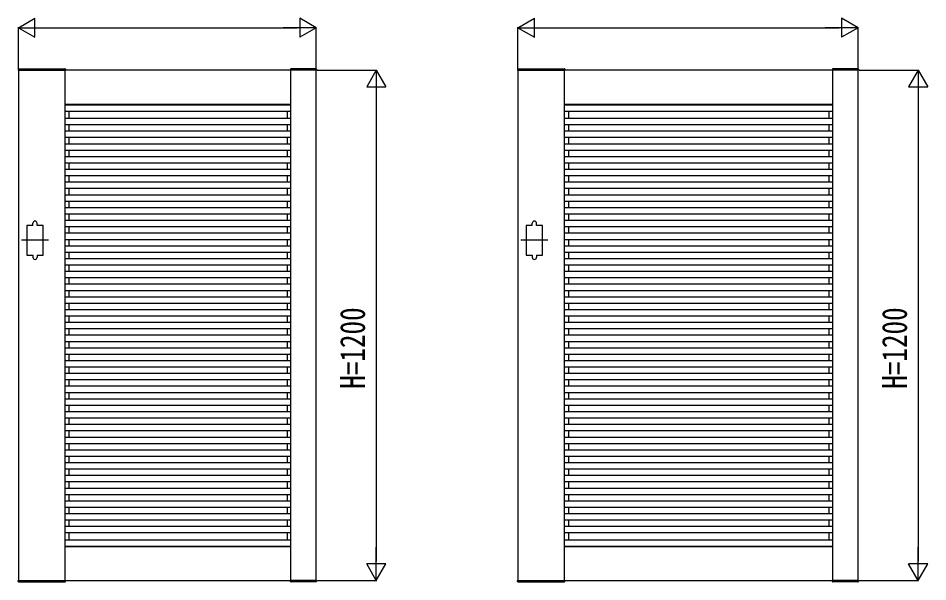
# Model space of a CAD drawing. Units: millimetres, scale not verified. Extents: x -8410 to 8410, y -5940 to 5940.
# Drawn here: x -2405 to -268, y 942 to 2268 of the extents above; entities that cross this region are included whole.
import ezdxf
from ezdxf.enums import TextEntityAlignment as Align

# ---------------------------------------------------------------- set-up
doc = ezdxf.new("R2010")
doc.units = ezdxf.units.MM
doc.header["$LTSCALE"] = 30
for name, color, linetype in [('0-2_YKK_11', 7, 'Continuous'), ('0-3_YKK_A1', 4, 'Continuous'), ('0-4_YKK_D', 6, 'Continuous')]:
    doc.layers.add(name, color=color, linetype=linetype)
doc.styles.add('ＭＳ ゴシック', font='')
doc.styles.get('ＭＳ ゴシック').set_extended_font_data('MS Gothic')

msp = doc.modelspace()

# ---------------------------------------------------------------- linework, layer by layer
at = {"layer": '0-2_YKK_11'}
for p, q in [((-2294.84, 945.23), (-2294.84, 2145.23)), ((-1764.84, 945.23), (-1764.84, 2145.23)), ((-1121.35, 945.23), (-1121.35, 2145.23)), ((-491.35, 945.23), (-491.35, 2145.23)), ((-2294.84, 2065.23), (-1764.84, 2065.23)), ((-1121.35, 2065.23), (-491.35, 2065.23)), ((-2294.84, 1025.23), (-1764.84, 1025.23)), ((-1121.35, 1025.23), (-491.35, 1025.23))]:
    msp.add_line(p, q, dxfattribs=at)
for points in [[(-2404.84, 2145.23), (-2404.84, 945.23), (-1704.84, 945.23), (-1704.84, 2145.23)], [(-1231.35, 2145.23), (-1231.35, 945.23), (-431.35, 945.23), (-431.35, 2145.23)]]:
    msp.add_lwpolyline(points, close=True, dxfattribs=at)
at = {"layer": '0-3_YKK_A1'}
for p, q in [((-2405.21, 2147.79), (-2405.34, 2145.24)), ((-2405.34, 2145.23), (-2294.34, 2145.23)), ((-2404.21, 2148.73), (-2295.48, 2148.73)), ((-2294.48, 2147.79), (-2294.34, 2145.23)), ((-1765.21, 2147.79), (-1765.34, 2145.23)), ((-1704.34, 2145.23), (-1765.34, 2145.23)), ((-1705.48, 2148.73), (-1764.21, 2148.73)), ((-1704.48, 2147.79), (-1704.34, 2145.24)), ((-1231.71, 2147.79), (-1231.85, 2145.24)), ((-1231.85, 2145.23), (-1120.85, 2145.23)), ((-1230.71, 2148.73), (-1121.98, 2148.73)), ((-1120.98, 2147.79), (-1120.85, 2145.23)), ((-491.71, 2147.79), (-491.85, 2145.23)), ((-430.85, 2145.23), (-491.85, 2145.23)), ((-431.98, 2148.73), (-490.71, 2148.73)), ((-430.98, 2147.79), (-430.85, 2145.24)), ((-2294.84, 2064.13), (-1764.84, 2064.13)), ((-2286.04, 2065.23), (-2286.04, 2064.13)), ((-1773.64, 2065.23), (-1773.64, 2064.13)), ((-1121.35, 2064.13), (-491.35, 2064.13)), ((-1112.55, 2065.23), (-1112.55, 2064.13)), ((-500.15, 2065.23), (-500.15, 2064.13)), ((-2294.84, 2049.13), (-1764.84, 2049.13)), ((-2294.84, 2032.43), (-1764.84, 2032.43)), ((-2286.04, 2049.13), (-2286.04, 2032.43)), ((-1773.64, 2049.13), (-1773.64, 2032.43)), ((-1121.35, 2049.13), (-491.35, 2049.13)), ((-1121.35, 2032.43), (-491.35, 2032.43)), ((-1112.55, 2049.13), (-1112.55, 2032.43)), ((-500.15, 2049.13), (-500.15, 2032.43)), ((-2294.84, 2017.43), (-1764.84, 2017.43)), ((-2286.04, 2017.43), (-2286.04, 2002.43)), ((-1773.64, 2017.43), (-1773.64, 2002.43)), ((-1121.35, 2017.43), (-491.35, 2017.43)), ((-1112.55, 2017.43), (-1112.55, 2002.43)), ((-500.15, 2017.43), (-500.15, 2002.43)), ((-2294.84, 2002.43), (-1764.84, 2002.43)), ((-1121.35, 2002.43), (-491.35, 2002.43)), ((-2294.84, 1987.43), (-1764.84, 1987.43)), ((-2294.84, 1972.43), (-1764.84, 1972.43)), ((-2286.04, 1987.43), (-2286.04, 1972.43)), ((-1773.64, 1987.43), (-1773.64, 1972.43)), ((-1121.35, 1987.43), (-491.35, 1987.43)), ((-1121.35, 1972.43), (-491.35, 1972.43)), ((-1112.55, 1987.43), (-1112.55, 1972.43)), ((-500.15, 1987.43), (-500.15, 1972.43)), ((-2294.84, 1957.43), (-1764.84, 1957.43)), ((-2286.04, 1957.43), (-2286.04, 1942.43)), ((-1773.64, 1957.43), (-1773.64, 1942.43)), ((-1121.35, 1957.43), (-491.35, 1957.43)), ((-1112.55, 1957.43), (-1112.55, 1942.43)), ((-500.15, 1957.43), (-500.15, 1942.43)), ((-2294.84, 1942.43), (-1764.84, 1942.43)), ((-2294.84, 1927.43), (-1764.84, 1927.43)), ((-2286.04, 1927.43), (-2286.04, 1912.43)), ((-1773.64, 1927.43), (-1773.64, 1912.43)), ((-1121.35, 1942.43), (-491.35, 1942.43)), ((-1121.35, 1927.43), (-491.35, 1927.43)), ((-1112.55, 1927.43), (-1112.55, 1912.43)), ((-500.15, 1927.43), (-500.15, 1912.43)), ((-2294.84, 1912.43), (-1764.84, 1912.43)), ((-1121.35, 1912.43), (-491.35, 1912.43)), ((-2294.84, 1897.43), (-1764.84, 1897.43)), ((-2294.84, 1882.43), (-1764.84, 1882.43)), ((-2286.04, 1897.43), (-2286.04, 1882.43)), ((-1773.64, 1897.43), (-1773.64, 1882.43)), ((-1121.35, 1897.43), (-491.35, 1897.43)), ((-1121.35, 1882.43), (-491.35, 1882.43)), ((-1112.55, 1897.43), (-1112.55, 1882.43)), ((-500.15, 1897.43), (-500.15, 1882.43)), ((-2294.84, 1867.43), (-1764.84, 1867.43)), ((-2286.04, 1867.43), (-2286.04, 1852.43)), ((-1773.64, 1867.43), (-1773.64, 1852.43)), ((-1121.35, 1867.43), (-491.35, 1867.43)), ((-1112.55, 1867.43), (-1112.55, 1852.43)), ((-500.15, 1867.43), (-500.15, 1852.43)), ((-2294.84, 1852.43), (-1764.84, 1852.43)), ((-1121.35, 1852.43), (-491.35, 1852.43)), ((-2294.84, 1837.43), (-1764.84, 1837.43)), ((-2294.84, 1822.43), (-1764.84, 1822.43)), ((-2286.04, 1837.43), (-2286.04, 1822.43)), ((-1773.64, 1837.43), (-1773.64, 1822.43)), ((-1121.35, 1837.43), (-491.35, 1837.43)), ((-1121.35, 1822.43), (-491.35, 1822.43)), ((-1112.55, 1837.43), (-1112.55, 1822.43)), ((-500.15, 1837.43), (-500.15, 1822.43)), ((-2294.84, 1807.43), (-1764.84, 1807.43)), ((-2286.04, 1807.43), (-2286.04, 1792.43)), ((-1773.64, 1807.43), (-1773.64, 1792.43)), ((-1121.35, 1807.43), (-491.35, 1807.43)), ((-1112.55, 1807.43), (-1112.55, 1792.43)), ((-500.15, 1807.43), (-500.15, 1792.43)), ((-2370.84, 1780.23), (-2370.84, 1785.23)), ((-2360.84, 1780.23), (-2360.84, 1785.23)), ((-2294.84, 1792.43), (-1764.84, 1792.43)), ((-2294.84, 1777.43), (-1764.84, 1777.43)), ((-2286.04, 1777.43), (-2286.04, 1762.43)), ((-1773.64, 1777.43), (-1773.64, 1762.43)), ((-1197.35, 1780.23), (-1197.35, 1785.23)), ((-1187.35, 1780.23), (-1187.35, 1785.23)), ((-1121.35, 1792.43), (-491.35, 1792.43)), ((-1121.35, 1777.43), (-491.35, 1777.43)), ((-1112.55, 1777.43), (-1112.55, 1762.43)), ((-500.15, 1777.43), (-500.15, 1762.43)), ((-2294.84, 1762.43), (-1764.84, 1762.43)), ((-1121.35, 1762.43), (-491.35, 1762.43)), ((-2334.34, 1745.23), (-2397.34, 1745.23)), ((-2294.84, 1747.43), (-1764.84, 1747.43)), ((-2294.84, 1732.43), (-1764.84, 1732.43)), ((-2286.04, 1747.43), (-2286.04, 1732.43)), ((-1773.64, 1747.43), (-1773.64, 1732.43)), ((-1160.85, 1745.23), (-1223.85, 1745.23)), ((-1121.35, 1747.43), (-491.35, 1747.43)), ((-1121.35, 1732.43), (-491.35, 1732.43)), ((-1112.55, 1747.43), (-1112.55, 1732.43)), ((-500.15, 1747.43), (-500.15, 1732.43)), ((-2370.84, 1710.23), (-2370.84, 1705.23)), ((-2360.84, 1710.23), (-2360.84, 1705.23)), ((-2294.84, 1717.43), (-1764.84, 1717.43)), ((-2286.04, 1717.43), (-2286.04, 1702.43)), ((-1773.64, 1717.43), (-1773.64, 1702.43)), ((-1197.35, 1710.23), (-1197.35, 1705.23)), ((-1187.35, 1710.23), (-1187.35, 1705.23)), ((-1121.35, 1717.43), (-491.35, 1717.43)), ((-1112.55, 1717.43), (-1112.55, 1702.43)), ((-500.15, 1717.43), (-500.15, 1702.43)), ((-2294.84, 1702.43), (-1764.84, 1702.43)), ((-1121.35, 1702.43), (-491.35, 1702.43)), ((-2294.84, 1687.43), (-1764.84, 1687.43)), ((-2294.84, 1672.43), (-1764.84, 1672.43)), ((-2286.04, 1687.43), (-2286.04, 1672.43)), ((-1773.64, 1687.43), (-1773.64, 1672.43)), ((-1121.35, 1687.43), (-491.35, 1687.43)), ((-1121.35, 1672.43), (-491.35, 1672.43)), ((-1112.55, 1687.43), (-1112.55, 1672.43)), ((-500.15, 1687.43), (-500.15, 1672.43)), ((-2294.84, 1657.43), (-1764.84, 1657.43)), ((-2286.04, 1657.43), (-2286.04, 1642.43)), ((-1773.64, 1657.43), (-1773.64, 1642.43)), ((-1121.35, 1657.43), (-491.35, 1657.43)), ((-1112.55, 1657.43), (-1112.55, 1642.43)), ((-500.15, 1657.43), (-500.15, 1642.43)), ((-2294.84, 1642.43), (-1764.84, 1642.43)), ((-2294.84, 1627.43), (-1764.84, 1627.43)), ((-2286.04, 1627.43), (-2286.04, 1612.43)), ((-1773.64, 1627.43), (-1773.64, 1612.43)), ((-1121.35, 1642.43), (-491.35, 1642.43)), ((-1121.35, 1627.43), (-491.35, 1627.43)), ((-1112.55, 1627.43), (-1112.55, 1612.43)), ((-500.15, 1627.43), (-500.15, 1612.43)), ((-2294.84, 1612.43), (-1764.84, 1612.43)), ((-1121.35, 1612.43), (-491.35, 1612.43)), ((-2294.84, 1597.43), (-1764.84, 1597.43)), ((-2294.84, 1582.43), (-1764.84, 1582.43)), ((-2286.04, 1597.43), (-2286.04, 1582.43)), ((-1773.64, 1597.43), (-1773.64, 1582.43)), ((-1121.35, 1597.43), (-491.35, 1597.43)), ((-1121.35, 1582.43), (-491.35, 1582.43)), ((-1112.55, 1597.43), (-1112.55, 1582.43)), ((-500.15, 1597.43), (-500.15, 1582.43)), ((-2294.84, 1567.43), (-1764.84, 1567.43)), ((-2286.04, 1567.43), (-2286.04, 1552.43)), ((-1773.64, 1567.43), (-1773.64, 1552.43)), ((-1121.35, 1567.43), (-491.35, 1567.43)), ((-1112.55, 1567.43), (-1112.55, 1552.43)), ((-500.15, 1567.43), (-500.15, 1552.43)), ((-2294.84, 1552.43), (-1764.84, 1552.43)), ((-1121.35, 1552.43), (-491.35, 1552.43)), ((-2294.84, 1537.43), (-1764.84, 1537.43)), ((-2294.84, 1522.43), (-1764.84, 1522.43)), ((-2286.04, 1537.43), (-2286.04, 1522.43)), ((-1773.64, 1537.43), (-1773.64, 1522.43)), ((-1121.35, 1537.43), (-491.35, 1537.43)), ((-1121.35, 1522.43), (-491.35, 1522.43)), ((-1112.55, 1537.43), (-1112.55, 1522.43)), ((-500.15, 1537.43), (-500.15, 1522.43)), ((-2294.84, 1507.43), (-1764.84, 1507.43)), ((-2286.04, 1507.43), (-2286.04, 1492.43)), ((-1773.64, 1507.43), (-1773.64, 1492.43)), ((-1121.35, 1507.43), (-491.35, 1507.43)), ((-1112.55, 1507.43), (-1112.55, 1492.43)), ((-500.15, 1507.43), (-500.15, 1492.43)), ((-2294.84, 1492.43), (-1764.84, 1492.43)), ((-2294.84, 1477.43), (-1764.84, 1477.43)), ((-2286.04, 1477.43), (-2286.04, 1462.43)), ((-1773.64, 1477.43), (-1773.64, 1462.43)), ((-1121.35, 1492.43), (-491.35, 1492.43)), ((-1121.35, 1477.43), (-491.35, 1477.43)), ((-1112.55, 1477.43), (-1112.55, 1462.43)), ((-500.15, 1477.43), (-500.15, 1462.43)), ((-2294.84, 1462.43), (-1764.84, 1462.43)), ((-1121.35, 1462.43), (-491.35, 1462.43)), ((-2294.84, 1447.43), (-1764.84, 1447.43)), ((-2294.84, 1432.43), (-1764.84, 1432.43)), ((-2286.04, 1447.43), (-2286.04, 1432.43)), ((-1773.64, 1447.43), (-1773.64, 1432.43)), ((-1121.35, 1447.43), (-491.35, 1447.43)), ((-1121.35, 1432.43), (-491.35, 1432.43)), ((-1112.55, 1447.43), (-1112.55, 1432.43)), ((-500.15, 1447.43), (-500.15, 1432.43)), ((-2294.84, 1417.43), (-1764.84, 1417.43)), ((-2286.04, 1417.43), (-2286.04, 1402.43)), ((-1773.64, 1417.43), (-1773.64, 1402.43)), ((-1121.35, 1417.43), (-491.35, 1417.43)), ((-1112.55, 1417.43), (-1112.55, 1402.43)), ((-500.15, 1417.43), (-500.15, 1402.43)), ((-2294.84, 1402.43), (-1764.84, 1402.43)), ((-1121.35, 1402.43), (-491.35, 1402.43)), ((-2294.84, 1387.43), (-1764.84, 1387.43)), ((-2294.84, 1372.43), (-1764.84, 1372.43)), ((-2286.04, 1387.43), (-2286.04, 1372.43)), ((-1773.64, 1387.43), (-1773.64, 1372.43)), ((-1121.35, 1387.43), (-491.35, 1387.43)), ((-1121.35, 1372.43), (-491.35, 1372.43)), ((-1112.55, 1387.43), (-1112.55, 1372.43)), ((-500.15, 1387.43), (-500.15, 1372.43)), ((-2294.84, 1357.43), (-1764.84, 1357.43)), ((-2286.04, 1357.43), (-2286.04, 1342.43)), ((-1773.64, 1357.43), (-1773.64, 1342.43)), ((-1121.35, 1357.43), (-491.35, 1357.43)), ((-1112.55, 1357.43), (-1112.55, 1342.43)), ((-500.15, 1357.43), (-500.15, 1342.43)), ((-2294.84, 1342.43), (-1764.84, 1342.43)), ((-2294.84, 1327.43), (-1764.84, 1327.43)), ((-2286.04, 1327.43), (-2286.04, 1312.43)), ((-1773.64, 1327.43), (-1773.64, 1312.43)), ((-1121.35, 1342.43), (-491.35, 1342.43)), ((-1121.35, 1327.43), (-491.35, 1327.43)), ((-1112.55, 1327.43), (-1112.55, 1312.43)), ((-500.15, 1327.43), (-500.15, 1312.43)), ((-2294.84, 1312.43), (-1764.84, 1312.43)), ((-1121.35, 1312.43), (-491.35, 1312.43)), ((-2294.84, 1297.43), (-1764.84, 1297.43)), ((-2286.04, 1297.43), (-2286.04, 1282.43)), ((-1773.64, 1297.43), (-1773.64, 1282.43)), ((-1121.35, 1297.43), (-491.35, 1297.43)), ((-1112.55, 1297.43), (-1112.55, 1282.43)), ((-500.15, 1297.43), (-500.15, 1282.43)), ((-2294.84, 1282.43), (-1764.84, 1282.43)), ((-2294.84, 1267.43), (-1764.84, 1267.43)), ((-2286.04, 1267.43), (-2286.04, 1252.43)), ((-1773.64, 1267.43), (-1773.64, 1252.43)), ((-1121.35, 1282.43), (-491.35, 1282.43)), ((-1121.35, 1267.43), (-491.35, 1267.43)), ((-1112.55, 1267.43), (-1112.55, 1252.43)), ((-500.15, 1267.43), (-500.15, 1252.43)), ((-2294.84, 1252.43), (-1764.84, 1252.43)), ((-1121.35, 1252.43), (-491.35, 1252.43)), ((-2294.84, 1237.43), (-1764.84, 1237.43)), ((-2294.84, 1222.43), (-1764.84, 1222.43)), ((-2286.04, 1237.43), (-2286.04, 1222.43)), ((-1773.64, 1237.43), (-1773.64, 1222.43)), ((-1121.35, 1237.43), (-491.35, 1237.43)), ((-1121.35, 1222.43), (-491.35, 1222.43)), ((-1112.55, 1237.43), (-1112.55, 1222.43)), ((-500.15, 1237.43), (-500.15, 1222.43)), ((-2294.84, 1207.43), (-1764.84, 1207.43)), ((-2286.04, 1207.43), (-2286.04, 1192.43)), ((-1773.64, 1207.43), (-1773.64, 1192.43)), ((-1121.35, 1207.43), (-491.35, 1207.43)), ((-1112.55, 1207.43), (-1112.55, 1192.43)), ((-500.15, 1207.43), (-500.15, 1192.43)), ((-2294.84, 1192.43), (-1764.84, 1192.43)), ((-2294.84, 1177.43), (-1764.84, 1177.43)), ((-2286.04, 1177.43), (-2286.04, 1162.43)), ((-1773.64, 1177.43), (-1773.64, 1162.43)), ((-1121.35, 1192.43), (-491.35, 1192.43)), ((-1121.35, 1177.43), (-491.35, 1177.43)), ((-1112.55, 1177.43), (-1112.55, 1162.43)), ((-500.15, 1177.43), (-500.15, 1162.43)), ((-2294.84, 1162.43), (-1764.84, 1162.43)), ((-1121.35, 1162.43), (-491.35, 1162.43)), ((-2294.84, 1147.43), (-1764.84, 1147.43)), ((-2286.04, 1147.43), (-2286.04, 1132.43)), ((-1773.64, 1147.43), (-1773.64, 1132.43)), ((-1121.35, 1147.43), (-491.35, 1147.43)), ((-1112.55, 1147.43), (-1112.55, 1132.43)), ((-500.15, 1147.43), (-500.15, 1132.43)), ((-2294.84, 1132.43), (-1764.84, 1132.43)), ((-2294.84, 1117.43), (-1764.84, 1117.43)), ((-2286.04, 1117.43), (-2286.04, 1102.43)), ((-1773.64, 1117.43), (-1773.64, 1102.43)), ((-1121.35, 1132.43), (-491.35, 1132.43)), ((-1121.35, 1117.43), (-491.35, 1117.43)), ((-1112.55, 1117.43), (-1112.55, 1102.43)), ((-500.15, 1117.43), (-500.15, 1102.43)), ((-2294.84, 1102.43), (-1764.84, 1102.43)), ((-1121.35, 1102.43), (-491.35, 1102.43)), ((-2294.84, 1087.43), (-1764.84, 1087.43)), ((-2294.84, 1072.43), (-1764.84, 1072.43)), ((-2286.04, 1087.43), (-2286.04, 1072.43)), ((-1773.64, 1087.43), (-1773.64, 1072.43)), ((-1121.35, 1087.43), (-491.35, 1087.43)), ((-1121.35, 1072.43), (-491.35, 1072.43)), ((-1112.55, 1087.43), (-1112.55, 1072.43)), ((-500.15, 1087.43), (-500.15, 1072.43)), ((-2294.84, 1057.43), (-1764.84, 1057.43)), ((-2294.84, 1057.43), (-1764.84, 1057.43)), ((-2286.04, 1057.43), (-2286.04, 1040.73)), ((-1773.64, 1057.43), (-1773.64, 1040.73)), ((-1121.35, 1057.43), (-491.35, 1057.43)), ((-1121.35, 1057.43), (-491.35, 1057.43)), ((-1112.55, 1057.43), (-1112.55, 1040.73)), ((-500.15, 1057.43), (-500.15, 1040.73)), ((-2294.84, 1040.73), (-1764.84, 1040.73)), ((-1121.35, 1040.73), (-491.35, 1040.73)), ((-2294.84, 1025.73), (-1764.84, 1025.73)), ((-2286.04, 1025.73), (-2286.04, 1025.23)), ((-1773.64, 1025.73), (-1773.64, 1025.23)), ((-1121.35, 1025.73), (-491.35, 1025.73)), ((-1112.55, 1025.73), (-1112.55, 1025.23)), ((-500.15, 1025.73), (-500.15, 1025.23)), ((-2405.34, 945.23), (-2294.34, 945.23)), ((-2405.21, 942.68), (-2405.34, 945.23)), ((-2404.21, 941.73), (-2295.48, 941.73)), ((-2294.48, 942.68), (-2294.34, 945.23)), ((-1704.34, 945.23), (-1765.34, 945.23)), ((-1765.21, 942.68), (-1765.34, 945.23)), ((-1705.48, 941.73), (-1764.21, 941.73)), ((-1704.48, 942.68), (-1704.34, 945.23)), ((-1231.85, 945.23), (-1120.85, 945.23)), ((-1231.71, 942.68), (-1231.85, 945.23)), ((-1230.71, 941.73), (-1121.98, 941.73)), ((-1120.98, 942.68), (-1120.85, 945.23)), ((-430.85, 945.23), (-491.85, 945.23)), ((-491.71, 942.68), (-491.85, 945.23)), ((-431.98, 941.73), (-490.71, 941.73)), ((-430.98, 942.68), (-430.85, 945.23))]:
    msp.add_line(p, q, dxfattribs=at)
for points in [[(-2370.84, 1780.23), (-2384.84, 1780.23), (-2384.84, 1710.23), (-2370.84, 1710.23)], [(-2360.84, 1710.23), (-2346.84, 1710.23), (-2346.84, 1780.23), (-2360.84, 1780.23)], [(-1197.35, 1780.23), (-1211.35, 1780.23), (-1211.35, 1710.23), (-1197.35, 1710.23)], [(-1187.35, 1710.23), (-1173.35, 1710.23), (-1173.35, 1780.23), (-1187.35, 1780.23)]]:
    msp.add_lwpolyline(points, dxfattribs=at)
for centre, radius, start, end in [((-2404.21, 2147.73), 1, 90, 177), ((-2295.48, 2147.73), 1, 3, 90), ((-1764.21, 2147.73), 1, 90, 177), ((-1705.48, 2147.73), 1, 3, 90), ((-1230.71, 2147.73), 1, 90, 177), ((-1121.98, 2147.73), 1, 3, 90), ((-490.71, 2147.73), 1, 90, 177), ((-431.98, 2147.73), 1, 3, 90), ((-2365.84, 1785.23), 5, 0, 180), ((-1192.35, 1785.23), 5, 0, 180), ((-2365.84, 1705.23), 5, 180, 0), ((-1192.35, 1705.23), 5, 180, 0), ((-2404.21, 942.73), 1, 183, 270), ((-2295.48, 942.73), 1, 270, 357), ((-1764.21, 942.73), 1, 183, 270), ((-1705.48, 942.73), 1, 270, 357), ((-1230.71, 942.73), 1, 183, 270), ((-1121.98, 942.73), 1, 270, 357), ((-490.71, 942.73), 1, 183, 270), ((-431.98, 942.73), 1, 270, 357)]:
    msp.add_arc(centre, radius, start, end, dxfattribs=at)
at = {"layer": '0-4_YKK_D'}
for p, q in [((-2404.84, 2245.23), (-2365.87, 2267.73)), ((-2365.87, 2222.73), (-2365.87, 2267.73)), ((-1704.84, 2245.23), (-1743.81, 2267.73)), ((-1743.81, 2267.73), (-1743.81, 2222.73)), ((-1231.35, 2245.23), (-1192.38, 2267.73)), ((-1192.38, 2222.73), (-1192.38, 2267.73)), ((-431.35, 2245.23), (-470.32, 2267.73)), ((-470.32, 2267.73), (-470.32, 2222.73)), ((-2404.84, 2147.23), (-2404.84, 2246.23)), ((-2404.84, 2245.23), (-2365.87, 2222.73)), ((-2404.84, 2245.23), (-2326.9, 2245.23)), ((-2359.84, 2245.23), (-1749.84, 2245.23)), ((-1704.84, 2245.23), (-1782.79, 2245.23)), ((-1704.84, 2245.23), (-1743.81, 2222.73)), ((-1704.84, 2147.23), (-1704.84, 2246.23)), ((-1231.35, 2147.23), (-1231.35, 2246.23)), ((-1231.35, 2245.23), (-1192.38, 2222.73)), ((-1231.35, 2245.23), (-1153.4, 2245.23)), ((-1186.35, 2245.23), (-476.35, 2245.23)), ((-431.35, 2245.23), (-509.29, 2245.23)), ((-431.35, 2245.23), (-470.32, 2222.73)), ((-431.35, 2147.23), (-431.35, 2246.23)), ((-1702.84, 2145.23), (-1562.82, 2145.23)), ((-1563.82, 2145.23), (-1586.32, 2106.26)), ((-1563.82, 2145.23), (-1541.32, 2106.26)), ((-1563.82, 2145.23), (-1563.82, 2067.29)), ((-429.35, 2145.23), (-289.32, 2145.23)), ((-290.32, 2145.23), (-312.82, 2106.26)), ((-290.32, 2145.23), (-267.82, 2106.26)), ((-290.32, 2145.23), (-290.32, 2067.29)), ((-1586.32, 2106.26), (-1541.32, 2106.26)), ((-1563.82, 2100.23), (-1563.82, 990.23)), ((-312.82, 2106.26), (-267.82, 2106.26)), ((-290.32, 2100.23), (-290.32, 990.23)), ((-1563.82, 945.23), (-1563.82, 1023.18)), ((-290.32, 945.23), (-290.32, 1023.18)), ((-1563.82, 945.23), (-1586.32, 984.21)), ((-1541.32, 984.21), (-1586.32, 984.21)), ((-1563.82, 945.23), (-1541.32, 984.21)), ((-290.32, 945.23), (-312.82, 984.21)), ((-267.82, 984.21), (-312.82, 984.21)), ((-290.32, 945.23), (-267.82, 984.21)), ((-1702.84, 945.23), (-1562.82, 945.23)), ((-429.35, 945.23), (-289.32, 945.23))]:
    msp.add_line(p, q, dxfattribs=at)

# ---------------------------------------------------------------- texts
at = {"layer": '0-4_YKK_D', "style": 'ＭＳ ゴシック', "width": 0.8}
for p in [(-1572.82, 1395.9), (-299.32, 1395.9)]:
    msp.add_text('H=1200', height=58.65, rotation=90, dxfattribs=at).set_placement(p, align=Align.BOTTOM_LEFT)

doc.saveas('drawing.dxf')
